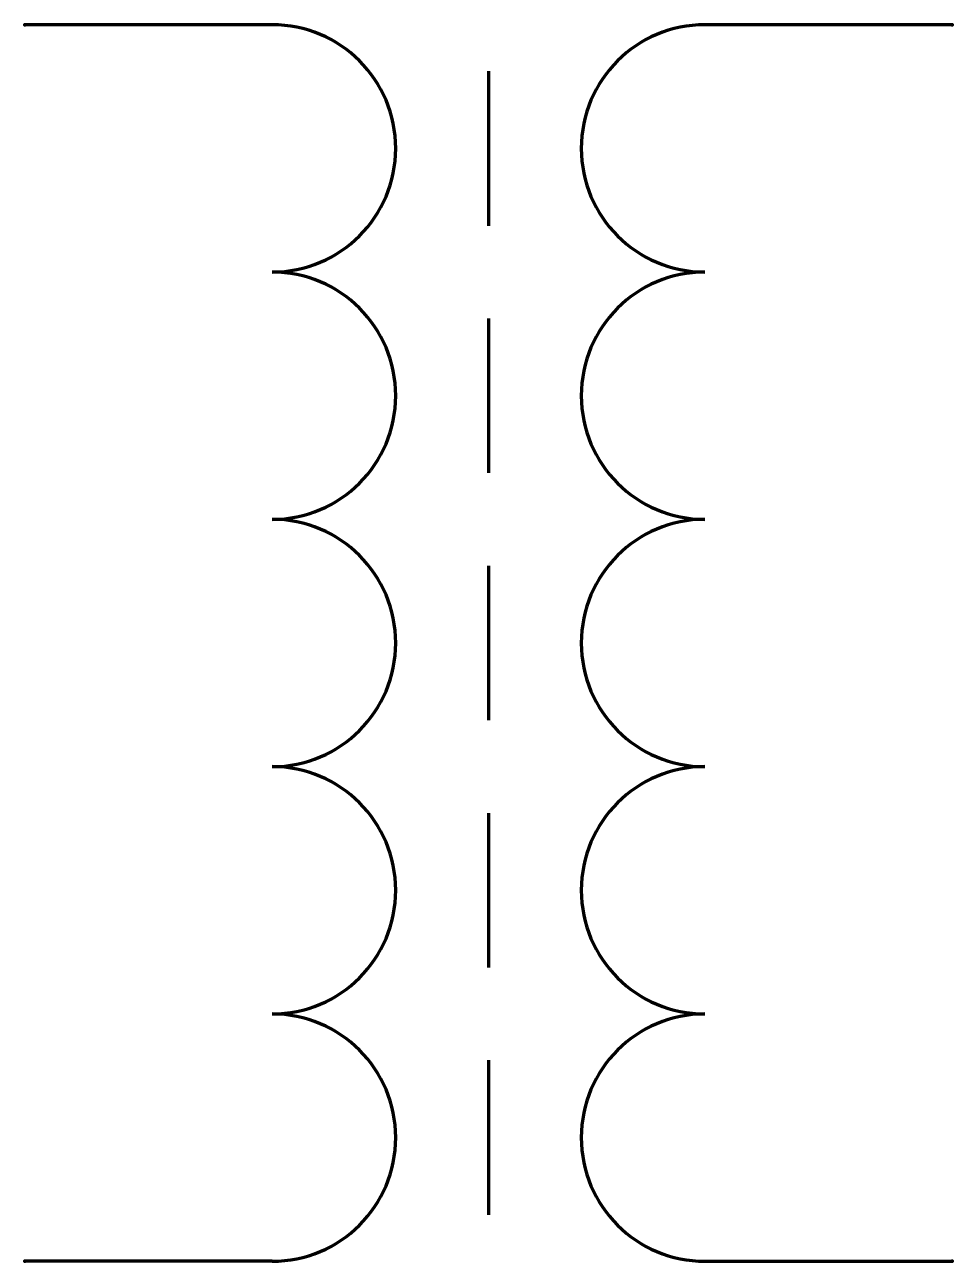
# Model space of a CAD drawing. Header units: millimetres. Extents: x 0 to 15, y -20 to 0.
import ezdxf

# ---------------------------------------------------------------- set-up
doc = ezdxf.new("R2010")
doc.units = ezdxf.units.MM
doc.layers.get('0').update_dxf_attribs({"linetype": 'CONTINUOUS', "lineweight": 0})

msp = doc.modelspace()

# ---------------------------------------------------------------- linework, layer by layer
at = {"color": 7, "linetype": 'CONTINUOUS', "lineweight": 70}
for p, q in [((4, 0), (0, 0)), ((15, 0), (11, 0)), ((7.5, -0.75), (7.5, -3.25)), ((7.5, -4.75), (7.5, -7.25)), ((7.5, -8.75), (7.5, -11.25)), ((7.5, -12.75), (7.5, -15.25)), ((7.5, -16.75), (7.5, -19.25)), ((4, -20), (0, -20)), ((11, -20), (15, -20))]:
    msp.add_line(p, q, dxfattribs=at)
for centre, start, end in [((4, -2), 270, 90), ((11, -2), 90, 270), ((4, -6), 270, 90), ((11, -6), 90, 270), ((4, -10), 270, 90), ((11, -10), 90, 270), ((4, -14), 270, 90), ((11, -14), 90, 270), ((4, -18), 270, 90), ((11, -18), 90, 270)]:
    msp.add_arc(centre, 2, start, end, dxfattribs=at)
for p in [(0, 0), (15, 0), (0, -20), (15, -20)]:
    msp.add_point(p, dxfattribs=at)

doc.saveas('drawing.dxf')
